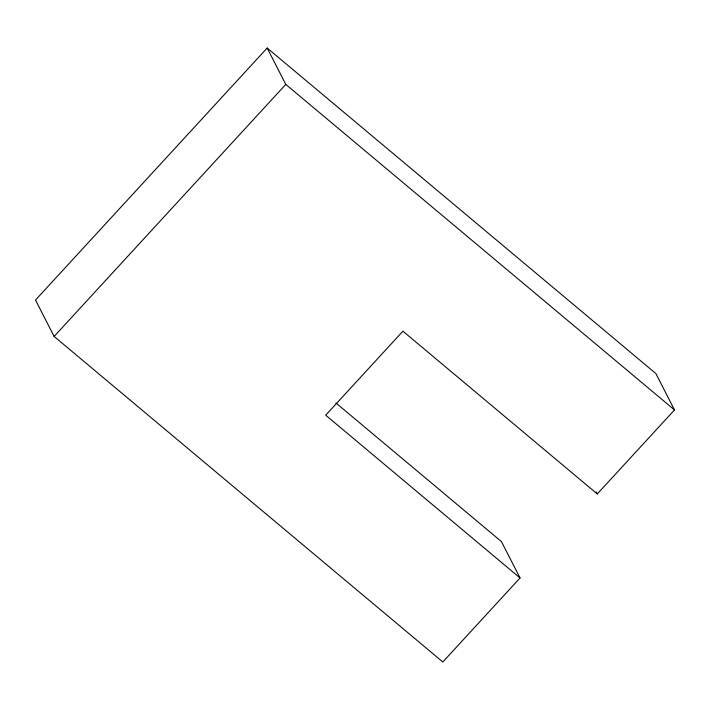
<?xml version="1.0" encoding="UTF-8"?>
<svg xmlns="http://www.w3.org/2000/svg" width="710" height="710" viewBox="0 0 710 710"><rect width="100%" height="100%" fill="white"/><g stroke="black" fill="none" stroke-linecap="round" stroke-linejoin="round"><path stroke-width="1.06" d="M520.048 577.967L325.695 415.199L402.925 331.188L597.279 493.956L674.5 409.945L655.88 373.558L267.173 48.023L35.5 300.055L54.12 336.442L442.827 661.977L520.048 577.967L501.429 541.579L335.936 402.978M54.12 336.442L285.793 84.401L267.173 48.023M285.793 84.401L674.5 409.945M596.267 491.986L597.279 493.956"/></g></svg>
